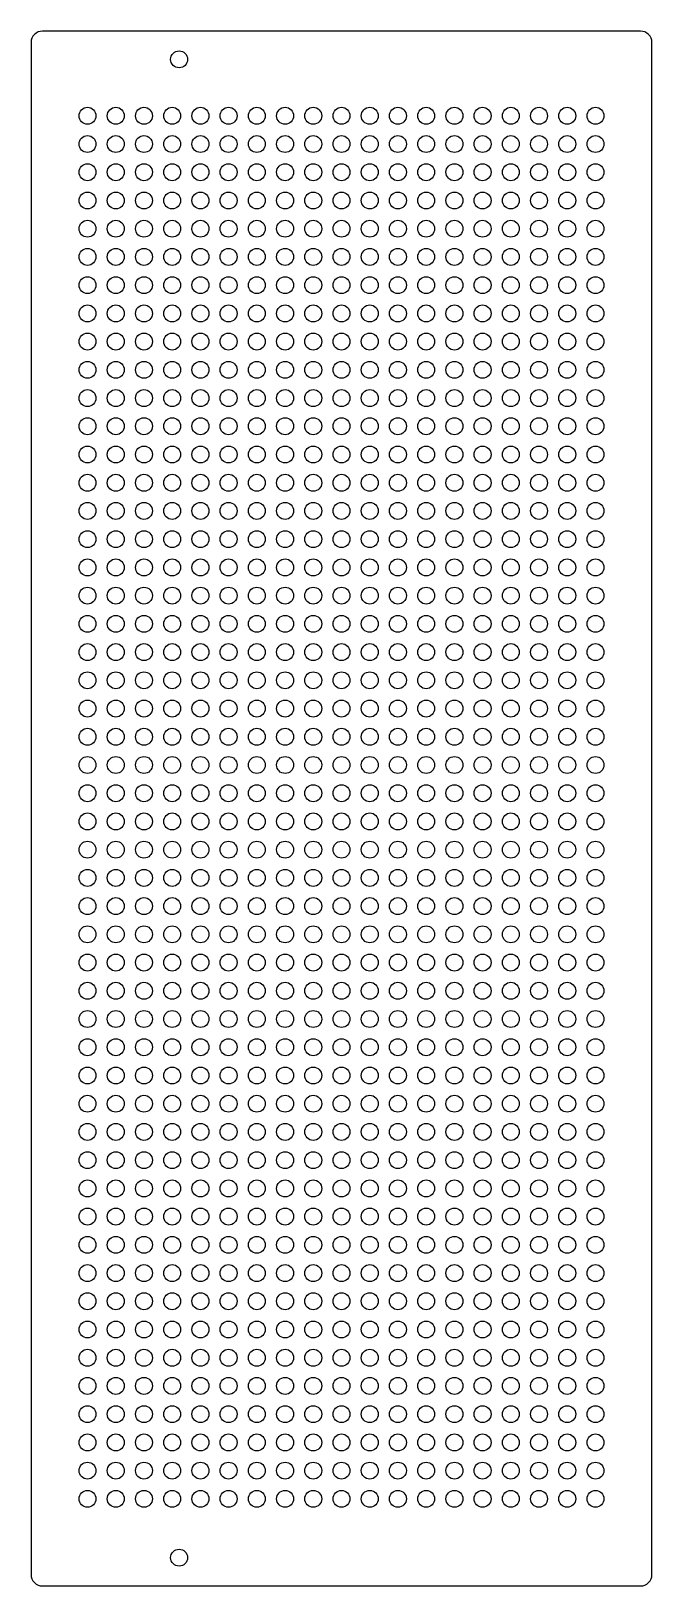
# Model space of a CAD drawing. Header units: millimetres. Extents: x -110 to 0, y -2 to 273.
import ezdxf

# ---------------------------------------------------------------- set-up
doc = ezdxf.new("R2010")
doc.units = ezdxf.units.MM

msp = doc.modelspace()

# ---------------------------------------------------------------- linework, layer by layer
msp.add_lwpolyline([(-110, 0, 0.414214), (-108, -2), (-2, -2, 0.414214), (0, 0), (0, 271.42, 0.414214), (-2, 273.42), (-108, 273.42, 0.414214), (-110, 271.42)], format="xyb", close=True)
for centre in [(-83.78, 268.42), (-100, 258.42), (-95, 258.42), (-90, 258.42), (-85, 258.42), (-80, 258.42), (-75, 258.42), (-70, 258.42), (-65, 258.42), (-60, 258.42), (-55, 258.42), (-50, 258.42), (-45, 258.42), (-40, 258.42), (-35, 258.42), (-30, 258.42), (-25, 258.42), (-20, 258.42), (-15, 258.42), (-10, 258.42), (-100, 253.42), (-95, 253.42), (-90, 253.42), (-85, 253.42), (-80, 253.42), (-75, 253.42), (-70, 253.42), (-65, 253.42), (-60, 253.42), (-55, 253.42), (-50, 253.42), (-45, 253.42), (-40, 253.42), (-35, 253.42), (-30, 253.42), (-25, 253.42), (-20, 253.42), (-15, 253.42), (-10, 253.42), (-100, 248.42), (-95, 248.42), (-90, 248.42), (-85, 248.42), (-80, 248.42), (-75, 248.42), (-70, 248.42), (-65, 248.42), (-60, 248.42), (-55, 248.42), (-50, 248.42), (-45, 248.42), (-40, 248.42), (-35, 248.42), (-30, 248.42), (-25, 248.42), (-20, 248.42), (-15, 248.42), (-10, 248.42), (-100, 243.42), (-95, 243.42), (-90, 243.42), (-85, 243.42), (-80, 243.42), (-75, 243.42), (-70, 243.42), (-65, 243.42), (-60, 243.42), (-55, 243.42), (-50, 243.42), (-45, 243.42), (-40, 243.42), (-35, 243.42), (-30, 243.42), (-25, 243.42), (-20, 243.42), (-15, 243.42), (-10, 243.42), (-100, 238.42), (-95, 238.42), (-90, 238.42), (-85, 238.42), (-80, 238.42), (-75, 238.42), (-70, 238.42), (-65, 238.42), (-60, 238.42), (-55, 238.42), (-50, 238.42), (-45, 238.42), (-40, 238.42), (-35, 238.42), (-30, 238.42), (-25, 238.42), (-20, 238.42), (-15, 238.42), (-10, 238.42), (-100, 233.42), (-95, 233.42), (-90, 233.42), (-85, 233.42), (-80, 233.42), (-75, 233.42), (-70, 233.42), (-65, 233.42), (-60, 233.42), (-55, 233.42), (-50, 233.42), (-45, 233.42), (-40, 233.42), (-35, 233.42), (-30, 233.42), (-25, 233.42), (-20, 233.42), (-15, 233.42), (-10, 233.42), (-100, 228.42), (-95, 228.42), (-90, 228.42), (-85, 228.42), (-80, 228.42), (-75, 228.42), (-70, 228.42), (-65, 228.42), (-60, 228.42), (-55, 228.42), (-50, 228.42), (-45, 228.42), (-40, 228.42), (-35, 228.42), (-30, 228.42), (-25, 228.42), (-20, 228.42), (-15, 228.42), (-10, 228.42), (-100, 223.42), (-95, 223.42), (-90, 223.42), (-85, 223.42), (-80, 223.42), (-75, 223.42), (-70, 223.42), (-65, 223.42), (-60, 223.42), (-55, 223.42), (-50, 223.42), (-45, 223.42), (-40, 223.42), (-35, 223.42), (-30, 223.42), (-25, 223.42), (-20, 223.42), (-15, 223.42), (-10, 223.42), (-100, 218.42), (-95, 218.42), (-90, 218.42), (-85, 218.42), (-80, 218.42), (-75, 218.42), (-70, 218.42), (-65, 218.42), (-60, 218.42), (-55, 218.42), (-50, 218.42), (-45, 218.42), (-40, 218.42), (-35, 218.42), (-30, 218.42), (-25, 218.42), (-20, 218.42), (-15, 218.42), (-10, 218.42), (-100, 213.42), (-95, 213.42), (-90, 213.42), (-85, 213.42), (-80, 213.42), (-75, 213.42), (-70, 213.42), (-65, 213.42), (-60, 213.42), (-55, 213.42), (-50, 213.42), (-45, 213.42), (-40, 213.42), (-35, 213.42), (-30, 213.42), (-25, 213.42), (-20, 213.42), (-15, 213.42), (-10, 213.42), (-100, 208.42), (-95, 208.42), (-90, 208.42), (-85, 208.42), (-80, 208.42), (-75, 208.42), (-70, 208.42), (-65, 208.42), (-60, 208.42), (-55, 208.42), (-50, 208.42), (-45, 208.42), (-40, 208.42), (-35, 208.42), (-30, 208.42), (-25, 208.42), (-20, 208.42), (-15, 208.42), (-10, 208.42), (-100, 203.42), (-95, 203.42), (-90, 203.42), (-85, 203.42), (-80, 203.42), (-75, 203.42), (-70, 203.42), (-65, 203.42), (-60, 203.42), (-55, 203.42), (-50, 203.42), (-45, 203.42), (-40, 203.42), (-35, 203.42), (-30, 203.42), (-25, 203.42), (-20, 203.42), (-15, 203.42), (-10, 203.42), (-100, 198.42), (-95, 198.42), (-90, 198.42), (-85, 198.42), (-80, 198.42), (-75, 198.42), (-70, 198.42), (-65, 198.42), (-60, 198.42), (-55, 198.42), (-50, 198.42), (-45, 198.42), (-40, 198.42), (-35, 198.42), (-30, 198.42), (-25, 198.42), (-20, 198.42), (-15, 198.42), (-10, 198.42), (-100, 193.42), (-95, 193.42), (-90, 193.42), (-85, 193.42), (-80, 193.42), (-75, 193.42), (-70, 193.42), (-65, 193.42), (-60, 193.42), (-55, 193.42), (-50, 193.42), (-45, 193.42), (-40, 193.42), (-35, 193.42), (-30, 193.42), (-25, 193.42), (-20, 193.42), (-15, 193.42), (-10, 193.42), (-100, 188.42), (-95, 188.42), (-90, 188.42), (-85, 188.42), (-80, 188.42), (-75, 188.42), (-70, 188.42), (-65, 188.42), (-60, 188.42), (-55, 188.42), (-50, 188.42), (-45, 188.42), (-40, 188.42), (-35, 188.42), (-30, 188.42), (-25, 188.42), (-20, 188.42), (-15, 188.42), (-10, 188.42), (-100, 183.42), (-95, 183.42), (-90, 183.42), (-85, 183.42), (-80, 183.42), (-75, 183.42), (-70, 183.42), (-65, 183.42), (-60, 183.42), (-55, 183.42), (-50, 183.42), (-45, 183.42), (-40, 183.42), (-35, 183.42), (-30, 183.42), (-25, 183.42), (-20, 183.42), (-15, 183.42), (-10, 183.42), (-100, 178.42), (-95, 178.42), (-90, 178.42), (-85, 178.42), (-80, 178.42), (-75, 178.42), (-70, 178.42), (-65, 178.42), (-60, 178.42), (-55, 178.42), (-50, 178.42), (-45, 178.42), (-40, 178.42), (-35, 178.42), (-30, 178.42), (-25, 178.42), (-20, 178.42), (-15, 178.42), (-10, 178.42), (-100, 173.42), (-95, 173.42), (-90, 173.42), (-85, 173.42), (-80, 173.42), (-75, 173.42), (-70, 173.42), (-65, 173.42), (-60, 173.42), (-55, 173.42), (-50, 173.42), (-45, 173.42), (-40, 173.42), (-35, 173.42), (-30, 173.42), (-25, 173.42), (-20, 173.42), (-15, 173.42), (-10, 173.42), (-100, 168.42), (-95, 168.42), (-90, 168.42), (-85, 168.42), (-80, 168.42), (-75, 168.42), (-70, 168.42), (-65, 168.42), (-60, 168.42), (-55, 168.42), (-50, 168.42), (-45, 168.42), (-40, 168.42), (-35, 168.42), (-30, 168.42), (-25, 168.42), (-20, 168.42), (-15, 168.42), (-10, 168.42), (-100, 163.42), (-95, 163.42), (-90, 163.42), (-85, 163.42), (-80, 163.42), (-75, 163.42), (-70, 163.42), (-65, 163.42), (-60, 163.42), (-55, 163.42), (-50, 163.42), (-45, 163.42), (-40, 163.42), (-35, 163.42), (-30, 163.42), (-25, 163.42), (-20, 163.42), (-15, 163.42), (-10, 163.42), (-100, 158.42), (-95, 158.42), (-90, 158.42), (-85, 158.42), (-80, 158.42), (-75, 158.42), (-70, 158.42), (-65, 158.42), (-60, 158.42), (-55, 158.42), (-50, 158.42), (-45, 158.42), (-40, 158.42), (-35, 158.42), (-30, 158.42), (-25, 158.42), (-20, 158.42), (-15, 158.42), (-10, 158.42), (-100, 153.42), (-95, 153.42), (-90, 153.42), (-85, 153.42), (-80, 153.42), (-75, 153.42), (-70, 153.42), (-65, 153.42), (-60, 153.42), (-55, 153.42), (-50, 153.42), (-45, 153.42), (-40, 153.42), (-35, 153.42), (-30, 153.42), (-25, 153.42), (-20, 153.42), (-15, 153.42), (-10, 153.42), (-100, 148.42), (-95, 148.42), (-90, 148.42), (-85, 148.42), (-80, 148.42), (-75, 148.42), (-70, 148.42), (-65, 148.42), (-60, 148.42), (-55, 148.42), (-50, 148.42), (-45, 148.42), (-40, 148.42), (-35, 148.42), (-30, 148.42), (-25, 148.42), (-20, 148.42), (-15, 148.42), (-10, 148.42), (-100, 143.42), (-95, 143.42), (-90, 143.42), (-85, 143.42), (-80, 143.42), (-75, 143.42), (-70, 143.42), (-65, 143.42), (-60, 143.42), (-55, 143.42), (-50, 143.42), (-45, 143.42), (-40, 143.42), (-35, 143.42), (-30, 143.42), (-25, 143.42), (-20, 143.42), (-15, 143.42), (-10, 143.42), (-100, 138.42), (-95, 138.42), (-90, 138.42), (-85, 138.42), (-80, 138.42), (-75, 138.42), (-70, 138.42), (-65, 138.42), (-60, 138.42), (-55, 138.42), (-50, 138.42), (-45, 138.42), (-40, 138.42), (-35, 138.42), (-30, 138.42), (-25, 138.42), (-20, 138.42), (-15, 138.42), (-10, 138.42), (-100, 133.42), (-95, 133.42), (-90, 133.42), (-85, 133.42), (-80, 133.42), (-75, 133.42), (-70, 133.42), (-65, 133.42), (-60, 133.42), (-55, 133.42), (-50, 133.42), (-45, 133.42), (-40, 133.42), (-35, 133.42), (-30, 133.42), (-25, 133.42), (-20, 133.42), (-15, 133.42), (-10, 133.42), (-100, 128.42), (-95, 128.42), (-90, 128.42), (-85, 128.42), (-80, 128.42), (-75, 128.42), (-70, 128.42), (-65, 128.42), (-60, 128.42), (-55, 128.42), (-50, 128.42), (-45, 128.42), (-40, 128.42), (-35, 128.42), (-30, 128.42), (-25, 128.42), (-20, 128.42), (-15, 128.42), (-10, 128.42), (-100, 123.42), (-95, 123.42), (-90, 123.42), (-85, 123.42), (-80, 123.42), (-75, 123.42), (-70, 123.42), (-65, 123.42), (-60, 123.42), (-55, 123.42), (-50, 123.42), (-45, 123.42), (-40, 123.42), (-35, 123.42), (-30, 123.42), (-25, 123.42), (-20, 123.42), (-15, 123.42), (-10, 123.42), (-100, 118.42), (-95, 118.42), (-90, 118.42), (-85, 118.42), (-80, 118.42), (-75, 118.42), (-70, 118.42), (-65, 118.42), (-60, 118.42), (-55, 118.42), (-50, 118.42), (-45, 118.42), (-40, 118.42), (-35, 118.42), (-30, 118.42), (-25, 118.42), (-20, 118.42), (-15, 118.42), (-10, 118.42), (-100, 113.42), (-95, 113.42), (-90, 113.42), (-85, 113.42), (-80, 113.42), (-75, 113.42), (-70, 113.42), (-65, 113.42), (-60, 113.42), (-55, 113.42), (-50, 113.42), (-45, 113.42), (-40, 113.42), (-35, 113.42), (-30, 113.42), (-25, 113.42), (-20, 113.42), (-15, 113.42), (-10, 113.42), (-100, 108.42), (-95, 108.42), (-90, 108.42), (-85, 108.42), (-80, 108.42), (-75, 108.42), (-70, 108.42), (-65, 108.42), (-60, 108.42), (-55, 108.42), (-50, 108.42), (-45, 108.42), (-40, 108.42), (-35, 108.42), (-30, 108.42), (-25, 108.42), (-20, 108.42), (-15, 108.42), (-10, 108.42), (-100, 103.42), (-95, 103.42), (-90, 103.42), (-85, 103.42), (-80, 103.42), (-75, 103.42), (-70, 103.42), (-65, 103.42), (-60, 103.42), (-55, 103.42), (-50, 103.42), (-45, 103.42), (-40, 103.42), (-35, 103.42), (-30, 103.42), (-25, 103.42), (-20, 103.42), (-15, 103.42), (-10, 103.42), (-100, 98.42), (-95, 98.42), (-90, 98.42), (-85, 98.42), (-80, 98.42), (-75, 98.42), (-70, 98.42), (-65, 98.42), (-60, 98.42), (-55, 98.42), (-50, 98.42), (-45, 98.42), (-40, 98.42), (-35, 98.42), (-30, 98.42), (-25, 98.42), (-20, 98.42), (-15, 98.42), (-10, 98.42), (-100, 93.42), (-95, 93.42), (-90, 93.42), (-85, 93.42), (-80, 93.42), (-75, 93.42), (-70, 93.42), (-65, 93.42), (-60, 93.42), (-55, 93.42), (-50, 93.42), (-45, 93.42), (-40, 93.42), (-35, 93.42), (-30, 93.42), (-25, 93.42), (-20, 93.42), (-15, 93.42), (-10, 93.42), (-100, 88.42), (-95, 88.42), (-90, 88.42), (-85, 88.42), (-80, 88.42), (-75, 88.42), (-70, 88.42), (-65, 88.42), (-60, 88.42), (-55, 88.42), (-50, 88.42), (-45, 88.42), (-40, 88.42), (-35, 88.42), (-30, 88.42), (-25, 88.42), (-20, 88.42), (-15, 88.42), (-10, 88.42), (-100, 83.42), (-95, 83.42), (-90, 83.42), (-85, 83.42), (-80, 83.42), (-75, 83.42), (-70, 83.42), (-65, 83.42), (-60, 83.42), (-55, 83.42), (-50, 83.42), (-45, 83.42), (-40, 83.42), (-35, 83.42), (-30, 83.42), (-25, 83.42), (-20, 83.42), (-15, 83.42), (-10, 83.42), (-100, 78.42), (-95, 78.42), (-90, 78.42), (-85, 78.42), (-80, 78.42), (-75, 78.42), (-70, 78.42), (-65, 78.42), (-60, 78.42), (-55, 78.42), (-50, 78.42), (-45, 78.42), (-40, 78.42), (-35, 78.42), (-30, 78.42), (-25, 78.42), (-20, 78.42), (-15, 78.42), (-10, 78.42), (-100, 73.42), (-95, 73.42), (-90, 73.42), (-85, 73.42), (-80, 73.42), (-75, 73.42), (-70, 73.42), (-65, 73.42), (-60, 73.42), (-55, 73.42), (-50, 73.42), (-45, 73.42), (-40, 73.42), (-35, 73.42), (-30, 73.42), (-25, 73.42), (-20, 73.42), (-15, 73.42), (-10, 73.42), (-100, 68.42), (-95, 68.42), (-90, 68.42), (-85, 68.42), (-80, 68.42), (-75, 68.42), (-70, 68.42), (-65, 68.42), (-60, 68.42), (-55, 68.42), (-50, 68.42), (-45, 68.42), (-40, 68.42), (-35, 68.42), (-30, 68.42), (-25, 68.42), (-20, 68.42), (-15, 68.42), (-10, 68.42), (-100, 63.42), (-95, 63.42), (-90, 63.42), (-85, 63.42), (-80, 63.42), (-75, 63.42), (-70, 63.42), (-65, 63.42), (-60, 63.42), (-55, 63.42), (-50, 63.42), (-45, 63.42), (-40, 63.42), (-35, 63.42), (-30, 63.42), (-25, 63.42), (-20, 63.42), (-15, 63.42), (-10, 63.42), (-100, 58.42), (-95, 58.42), (-90, 58.42), (-85, 58.42), (-80, 58.42), (-75, 58.42), (-70, 58.42), (-65, 58.42), (-60, 58.42), (-55, 58.42), (-50, 58.42), (-45, 58.42), (-40, 58.42), (-35, 58.42), (-30, 58.42), (-25, 58.42), (-20, 58.42), (-15, 58.42), (-10, 58.42), (-100, 53.42), (-95, 53.42), (-90, 53.42), (-85, 53.42), (-80, 53.42), (-75, 53.42), (-70, 53.42), (-65, 53.42), (-60, 53.42), (-55, 53.42), (-50, 53.42), (-45, 53.42), (-40, 53.42), (-35, 53.42), (-30, 53.42), (-25, 53.42), (-20, 53.42), (-15, 53.42), (-10, 53.42), (-100, 48.42), (-95, 48.42), (-90, 48.42), (-85, 48.42), (-80, 48.42), (-75, 48.42), (-70, 48.42), (-65, 48.42), (-60, 48.42), (-55, 48.42), (-50, 48.42), (-45, 48.42), (-40, 48.42), (-35, 48.42), (-30, 48.42), (-25, 48.42), (-20, 48.42), (-15, 48.42), (-10, 48.42), (-100, 43.42), (-95, 43.42), (-90, 43.42), (-85, 43.42), (-80, 43.42), (-75, 43.42), (-70, 43.42), (-65, 43.42), (-60, 43.42), (-55, 43.42), (-50, 43.42), (-45, 43.42), (-40, 43.42), (-35, 43.42), (-30, 43.42), (-25, 43.42), (-20, 43.42), (-15, 43.42), (-10, 43.42), (-100, 38.42), (-95, 38.42), (-90, 38.42), (-85, 38.42), (-80, 38.42), (-75, 38.42), (-70, 38.42), (-65, 38.42), (-60, 38.42), (-55, 38.42), (-50, 38.42), (-45, 38.42), (-40, 38.42), (-35, 38.42), (-30, 38.42), (-25, 38.42), (-20, 38.42), (-15, 38.42), (-10, 38.42), (-100, 33.42), (-95, 33.42), (-90, 33.42), (-85, 33.42), (-80, 33.42), (-75, 33.42), (-70, 33.42), (-65, 33.42), (-60, 33.42), (-55, 33.42), (-50, 33.42), (-45, 33.42), (-40, 33.42), (-35, 33.42), (-30, 33.42), (-25, 33.42), (-20, 33.42), (-15, 33.42), (-10, 33.42), (-100, 28.42), (-95, 28.42), (-90, 28.42), (-85, 28.42), (-80, 28.42), (-75, 28.42), (-70, 28.42), (-65, 28.42), (-60, 28.42), (-55, 28.42), (-50, 28.42), (-45, 28.42), (-40, 28.42), (-35, 28.42), (-30, 28.42), (-25, 28.42), (-20, 28.42), (-15, 28.42), (-10, 28.42), (-100, 23.42), (-95, 23.42), (-90, 23.42), (-85, 23.42), (-80, 23.42), (-75, 23.42), (-70, 23.42), (-65, 23.42), (-60, 23.42), (-55, 23.42), (-50, 23.42), (-45, 23.42), (-40, 23.42), (-35, 23.42), (-30, 23.42), (-25, 23.42), (-20, 23.42), (-15, 23.42), (-10, 23.42), (-100, 18.42), (-95, 18.42), (-90, 18.42), (-85, 18.42), (-80, 18.42), (-75, 18.42), (-70, 18.42), (-65, 18.42), (-60, 18.42), (-55, 18.42), (-50, 18.42), (-45, 18.42), (-40, 18.42), (-35, 18.42), (-30, 18.42), (-25, 18.42), (-20, 18.42), (-15, 18.42), (-10, 18.42), (-100, 13.42), (-95, 13.42), (-90, 13.42), (-85, 13.42), (-80, 13.42), (-75, 13.42), (-70, 13.42), (-65, 13.42), (-60, 13.42), (-55, 13.42), (-50, 13.42), (-45, 13.42), (-40, 13.42), (-35, 13.42), (-30, 13.42), (-25, 13.42), (-20, 13.42), (-15, 13.42), (-10, 13.42), (-83.78, 3)]:
    msp.add_circle(centre, 1.5)

doc.saveas('drawing.dxf')
